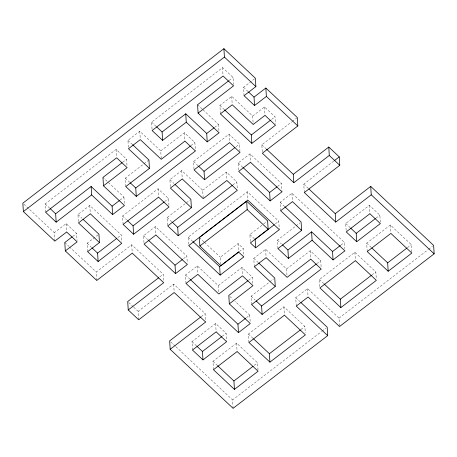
<?xml version="1.0" encoding="UTF-8"?>
<svg xmlns="http://www.w3.org/2000/svg" width="457" height="457" viewBox="0 0 457 457"><rect width="100%" height="100%" fill="white"/><g stroke="black" fill="none" stroke-linecap="round" stroke-linejoin="round"><path stroke-width="0.34" stroke-dasharray="2.29 1.71" d="M45.677 212.334L45.163 203.925L116.124 149.393L126.612 159.23L127.04 166.239M128.377 147.32L127.949 140.31L139.779 131.222L160.75 150.896L161.264 159.304M152.032 129.142L151.604 122.133L222.565 67.607L233.053 77.444L233.481 84.454M122.67 162.264L126.612 159.23M229.111 80.472L233.053 77.444M54.823 241.096L54.309 232.687L66.134 223.599L76.622 233.436L77.05 240.445M78.393 221.519L77.964 214.51L89.789 205.422L121.248 234.932L121.676 241.942M125.784 186.57L125.269 178.156L148.925 159.979M160.75 150.896L184.405 132.719L194.888 142.555L195.407 150.964M220.4 113.867L219.886 105.453L231.71 96.364L252.687 116.038L253.201 124.453M244.049 95.69L243.535 87.276L255.366 78.193M72.68 236.463L76.622 233.436M119.985 200.109L123.933 197.081L102.956 177.407M190.946 145.583L194.888 142.555M214.601 127.406L218.543 124.378L202.685 109.503M87.624 251.681L87.11 243.273L98.375 234.612M123.104 224.416L122.59 216.007L158.071 188.741L168.559 198.578L168.987 205.587M170.324 186.662L169.895 179.652L181.726 170.57L202.697 190.238L203.211 198.652M194.019 169.187L193.551 161.481L229.031 134.215L239.519 144.052L239.988 151.764M252.687 116.038L264.512 106.949L275 116.786L275.428 123.796M117.872 237.526L121.248 234.932M164.611 201.611L168.559 198.578M236.138 146.651L239.519 144.052M271.618 119.386L275 116.786M96.77 280.444L96.256 272.029L131.736 244.769L163.195 274.28L163.623 281.289M143.989 242.69L143.561 235.681L155.391 226.592L186.85 256.103L187.279 263.112M167.69 225.215L167.216 217.503L190.306 199.76M202.697 190.238L226.352 172.066L236.835 181.903L237.223 188.21M238.605 169.987L238.177 162.978L250.002 153.889L281.461 183.4L281.98 191.809M262.261 151.81L261.832 144.8L291.68 121.865M292.24 121.431L296.747 117.969M232.893 184.931L236.835 181.903M188.615 244.187L188.187 237.177L247.323 191.74L278.781 221.245L279.296 229.66M159.819 276.873L163.195 274.28M183.468 258.696L186.85 256.103M277.519 186.427L281.461 183.4M138.717 319.791L138.203 311.377L173.683 284.117L205.142 313.622L205.656 322.036M186.022 283.437L185.508 275.028L197.338 265.94L218.309 285.614L218.737 292.623M280.638 210.734L280.124 202.325L291.949 193.237L344.384 242.421L344.767 248.728M304.293 192.557L303.774 184.148L333.627 161.212M220.748 264.237L220.32 257.222L238.057 243.592L243.301 248.511L243.815 256.925M250.316 241.513L249.888 234.504L263.192 224.284M263.746 223.856L267.625 220.874M239.359 251.539L243.301 248.511M275.405 223.844L278.781 221.245M218.309 285.614L241.964 267.436L252.447 277.273L252.835 283.58M254.303 266.762L253.789 258.348L265.614 249.259L286.59 268.933L287.019 275.942M277.959 248.585L277.445 240.171L295.462 226.324M296.027 225.889L299.969 222.862M201.2 316.655L205.142 313.622M248.505 280.301L252.447 277.273M192.488 350.051L191.974 341.636L215.63 323.459L226.112 333.296L226.586 341.008M251.624 304.608L251.11 296.199L269.133 282.352M269.693 281.918L273.634 278.884M286.59 268.933L310.24 250.756L320.728 260.593L321.157 267.602M346.149 230.505L345.721 223.496L369.376 205.319L379.864 215.156L380.293 222.165M222.171 336.329L226.112 333.296M246.392 317.718L249.768 315.124L234.932 301.209M316.787 263.626L320.728 260.593M341.002 245.015L344.384 242.421M375.922 218.183L379.864 215.156M213.465 369.724L212.951 361.31L236.6 343.133L257.577 362.807L258.091 371.221M248.945 342.459L248.431 334.044L283.906 306.784L304.882 326.458L305.265 332.765M296.25 306.104L295.736 297.696L307.561 288.607L339.02 318.118L339.534 326.527M319.82 286.528L319.386 279.518L354.866 252.258L375.843 271.926L376.271 278.936M367.211 251.578L366.697 243.17L390.347 224.993L411.323 244.666L411.837 253.075M254.195 365.406L257.577 362.807M300.94 329.486L304.882 326.458M371.901 274.96L375.843 271.926M407.381 247.694L411.323 244.666M233.093 408.318L232.579 399.909L321.562 331.531M322.128 331.102L326.07 328.069M339.02 318.118L428.003 249.739M428.569 249.311L432.511 246.277M243.535 87.276L248.031 91.491M219.886 105.453L224.01 109.326M261.832 144.8L265.957 148.674M303.774 184.148L308.418 188.501M345.721 223.496L350.216 227.712M366.697 243.17L371.301 247.488M197.573 104.704L202.177 109.023M238.177 162.978L242.301 166.845M280.124 202.325L284.214 206.164M151.604 122.133L156.1 126.349M193.551 161.481L198.047 165.697M277.445 240.171L281.438 243.918M319.386 279.518L323.482 283.357M249.888 234.504L255.132 239.422M127.949 140.31L132.044 144.149M169.895 179.652L173.991 183.491M253.789 258.348L258.394 262.666M295.736 297.696L299.861 301.563M199.343 237.554L203.948 241.873M204.462 242.353L220.32 257.222M125.269 178.156L129.765 182.372M167.216 217.503L171.712 221.719M188.187 237.177L192.317 241.045M251.11 296.199L255.103 299.946M229.82 296.41L232.887 299.289M122.59 216.007L126.583 219.754M143.561 235.681L147.691 239.548M185.508 275.028L189.661 278.924M248.431 334.044L253.029 338.363M77.964 214.51L82.054 218.349M45.163 203.925L49.659 208.141M87.11 243.273L91.606 247.488M191.974 341.636L196.47 345.852M212.951 361.31L217.041 365.149M23.884 204.142L54.309 232.687M64.797 242.518L68.921 246.392M69.435 246.877L96.256 272.029M128.714 302.477L133.21 306.693M133.707 307.161L138.203 311.377M170.701 341.865L175.379 346.252M175.899 346.743L232.579 399.909M390.347 224.993L390.821 232.704M369.376 205.319L369.89 213.727M354.866 252.258L355.386 260.667M310.24 250.756L310.754 259.17M307.561 288.607L308.035 296.319M291.949 193.237L292.463 201.646M283.906 306.784L284.425 315.193M264.512 106.949L265.026 115.364M265.614 249.259L266.128 257.674M250.002 153.889L250.516 162.298M247.323 191.74L247.837 200.149M249.768 315.124L250.196 322.134M231.71 96.364L232.185 104.076M241.964 267.436L242.433 275.148M238.057 243.592L238.571 252.007M229.031 134.215L229.545 142.63M222.565 67.607L223.039 75.314M226.352 172.066L226.821 179.772M236.6 343.133L237.114 351.547M218.543 124.378L219.057 132.793M215.63 323.459L216.144 331.873M197.338 265.94L197.807 273.652M184.405 132.719L184.919 141.127M181.726 170.57L182.24 178.978M173.683 284.117L174.151 291.823M158.071 188.741L158.585 197.156M155.391 226.592L155.906 235.001M139.779 131.222L140.248 138.928M131.736 244.769L132.25 253.178M123.933 197.081L124.361 204.09M116.124 149.393L116.598 157.105M89.789 205.422L90.303 213.83M66.134 223.599L66.653 232.007"/><path stroke-width="0.69" d="M254.538 105.527L254.023 97.113L265.848 88.03L266.368 96.438L254.538 105.527L244.049 95.69L255.88 86.602L255.366 78.193L223.907 48.682L22.85 203.176L23.364 211.585L54.823 241.096L66.653 232.007L77.136 241.844L65.311 250.933L96.77 280.444L132.25 253.178L163.709 282.689L128.228 309.955L138.717 319.791L174.197 292.526L205.656 322.036L170.175 349.302L233.093 408.318L327.709 335.615L327.195 327.206L300.895 302.534M23.364 211.585L224.421 57.091L223.907 48.682M91.132 186.496L91.646 194.911L56.165 222.171L55.651 213.762L91.132 186.496L112.102 206.17L112.616 214.579L124.447 205.496L103.471 185.822L102.956 177.407L122.105 162.692M185.742 113.793L186.256 122.208L162.606 140.379L162.092 131.97L185.742 113.793L206.718 133.467L207.232 141.876L219.057 132.793L198.087 113.119L197.573 104.704L228.546 80.906M103.471 185.822L127.126 167.645L116.638 157.808L45.677 212.334L56.165 222.171M198.087 113.119L233.567 85.853L223.079 76.016L152.118 130.542L162.606 140.379M149.439 168.393L125.784 186.57L136.272 196.407L195.407 150.964L184.919 141.127L161.264 159.304L140.293 139.631L128.463 148.719L149.439 168.393L148.925 159.979L132.553 144.629M72.12 236.897L64.797 242.518L65.311 250.933M112.102 206.17L119.426 200.543M136.272 196.407L135.758 187.993L190.386 146.017M206.718 133.467L214.036 127.84M99.449 242.593L87.624 251.681L98.112 261.518L121.762 243.341L90.303 213.83L78.478 222.919L99.449 242.593L98.935 234.184L83.077 219.309M98.112 261.518L97.598 253.109L116.746 238.394M133.593 234.252L123.104 224.416L158.585 197.156L169.073 206.992L133.593 234.252L133.078 225.844L164.052 202.04M204.553 179.727L194.065 169.89L229.545 142.63L240.034 152.461L204.553 179.727L204.039 171.318L235.012 147.514M251.858 143.378L220.4 113.867L232.225 104.779L253.201 124.453L265.026 115.364L275.514 125.201L251.858 143.378L251.344 134.964L270.493 120.248M191.386 207.741L167.73 225.918L178.219 235.755L237.349 190.312L226.866 180.475L203.211 198.652L182.24 178.978L170.41 188.067L191.386 207.741L190.872 199.326L175.014 184.451M265.848 88.03L297.313 117.535L297.827 125.949L262.347 153.215L293.805 182.72L329.286 155.46L328.772 147.045L293.291 174.311L293.805 182.72M178.219 235.755L177.704 227.34L232.333 185.365M246.654 201.2L199.343 237.554L199.863 245.963L220.834 265.637L238.571 252.007L243.815 256.925L220.165 275.097L188.701 245.586L247.837 200.149L279.296 229.66L255.646 247.837L250.402 242.918L268.139 229.283L267.625 220.874L246.654 201.2L247.168 209.614L268.139 229.283M199.863 245.963L247.168 209.614M158.688 277.742L127.714 301.54L128.228 309.955M175.539 273.6L144.075 244.089L155.906 235.001L187.364 264.512L175.539 273.6L175.02 265.191L182.343 259.565M270.15 200.897L238.691 171.386L250.516 162.298L281.98 191.809L270.15 200.897L269.636 192.488L276.959 186.862M334.187 160.778L339.254 156.882L328.772 147.045M339.254 156.882L339.774 165.297L304.293 192.557L335.752 222.068L371.233 194.808L370.718 186.393L335.238 213.659L335.752 222.068M220.165 275.097L219.651 266.688L238.8 251.973M274.28 224.713L255.132 239.422L255.646 247.837M284.728 206.644L301.094 221.999L301.609 230.408L277.959 248.585L288.441 258.422L312.097 240.245L311.583 231.836L287.927 250.008L288.441 258.422M200.634 317.084L169.661 340.888L170.175 349.302M247.945 280.735L228.797 295.451L229.311 303.859L250.282 323.533L238.457 332.622L186.022 283.437L197.852 274.349L218.823 294.022L242.478 275.845L252.961 285.682L229.311 303.859M275.274 286.43L251.624 304.608L262.112 314.445L321.242 269.007L310.754 259.17L287.105 277.348L266.128 257.674L254.303 266.762L275.274 286.43L274.76 278.022L258.902 263.146M202.977 359.888L192.488 350.051L216.144 331.873L226.632 341.71L202.977 359.888L202.462 351.473L221.611 336.758M238.457 332.622L237.943 324.207L245.826 318.152M262.112 314.445L261.593 306.036L316.221 264.055M301.609 230.408L280.638 210.734L292.463 201.646L344.898 250.83L333.067 259.919L332.553 251.504L340.442 245.449M356.723 241.742L346.235 231.905L369.89 213.727L380.378 223.564L356.723 241.742L356.209 233.333L375.357 218.617M234.435 389.393L213.465 369.724L237.114 351.547L258.091 371.221L234.435 389.393L233.921 380.984L253.069 366.268M269.916 362.133L248.945 342.459L284.425 315.193L305.396 334.867L269.916 362.133L269.402 353.718L300.375 329.92M340.876 307.607L319.906 287.933L355.386 260.667L376.357 280.341L340.876 307.607L340.362 299.192L371.335 275.388M388.182 271.252L367.211 251.578L390.866 233.401L411.837 253.075L388.182 271.252L387.667 262.844L406.816 248.128M370.718 186.393L433.636 245.415L434.15 253.824L339.534 326.527L308.075 297.021L296.25 306.104L327.709 335.615M224.421 57.091L255.88 86.602M266.368 96.438L297.827 125.949M329.286 155.46L339.774 165.297M371.233 194.808L434.15 253.824M248.534 91.96L254.023 97.113M224.524 109.806L251.344 134.964M266.471 149.153L293.291 174.311M308.932 188.987L335.238 213.659M350.719 228.18L356.209 233.333M371.809 247.968L387.667 262.844M242.821 167.331L269.636 192.488M311.583 231.836L332.553 251.504M186.256 122.208L207.232 141.876M312.097 240.245L333.067 259.919M156.597 126.818L162.092 131.97M198.544 166.165L204.039 171.318M282.437 244.855L287.927 250.008M323.99 283.837L340.362 299.192M130.262 182.84L135.758 187.993M172.209 222.188L177.704 227.34M192.831 241.53L219.651 266.688M256.103 300.883L261.593 306.036M127.583 220.691L133.078 225.844M148.205 240.034L175.02 265.191M190.181 279.41L237.943 324.207M253.544 338.843L269.402 353.718M91.646 194.911L112.616 214.579M50.156 208.609L55.651 213.762M92.103 247.957L97.598 253.109M196.967 346.32L202.462 351.473M217.549 365.629L233.921 380.984"/></g></svg>
